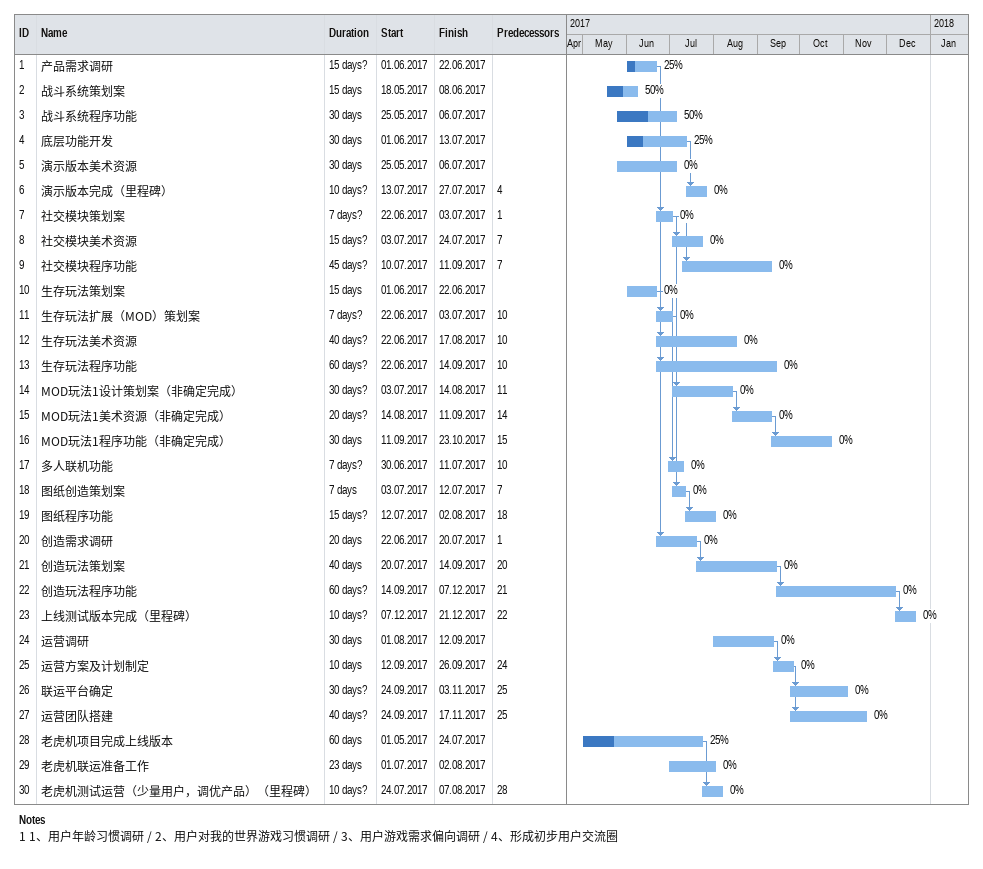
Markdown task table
| ID | Task | Duration | Start | Finish | Predecessors | % complete |
|---|---|---|---|---|---|---|
| 1 | 产品需求调研 | 15d? | 2017-06-01 | 2017-06-22 |  | 25 |
| 2 | 战斗系统策划案 | 15d | 2017-05-18 | 2017-06-08 |  | 50 |
| 3 | 战斗系统程序功能 | 30d | 2017-05-25 | 2017-07-06 |  | 50 |
| 4 | 底层功能开发 | 30d | 2017-06-01 | 2017-07-13 |  | 25 |
| 5 | 演示版本美术资源 | 30d | 2017-05-25 | 2017-07-06 |  | 0 |
| 6 | 演示版本完成（里程碑） | 10d? | 2017-07-13 | 2017-07-27 | 4 | 0 |
| 7 | 社交模块策划案 | 7d? | 2017-06-22 | 2017-07-03 | 1 | 0 |
| 8 | 社交模块美术资源 | 15d? | 2017-07-03 | 2017-07-24 | 7 | 0 |
| 9 | 社交模块程序功能 | 45d? | 2017-07-10 | 2017-09-11 | 7 | 0 |
| 10 | 生存玩法策划案 | 15d | 2017-06-01 | 2017-06-22 |  | 0 |
| 11 | 生存玩法扩展（MOD）策划案 | 7d? | 2017-06-22 | 2017-07-03 | 10 | 0 |
| 12 | 生存玩法美术资源 | 40d? | 2017-06-22 | 2017-08-17 | 10 | 0 |
| 13 | 生存玩法程序功能 | 60d? | 2017-06-22 | 2017-09-14 | 10 | 0 |
| 14 | MOD玩法1设计策划案（非确定完成） | 30d? | 2017-07-03 | 2017-08-14 | 11 | 0 |
| 15 | MOD玩法1美术资源（非确定完成） | 20d? | 2017-08-14 | 2017-09-11 | 14 | 0 |
| 16 | MOD玩法1程序功能（非确定完成） | 30d | 2017-09-11 | 2017-10-23 | 15 | 0 |
| 17 | 多人联机功能 | 7d? | 2017-06-30 | 2017-07-11 | 10 | 0 |
| 18 | 图纸创造策划案 | 7d | 2017-07-03 | 2017-07-12 | 7 | 0 |
| 19 | 图纸程序功能 | 15d? | 2017-07-12 | 2017-08-02 | 18 | 0 |
| 20 | 创造需求调研 | 20d | 2017-06-22 | 2017-07-20 | 1 | 0 |
| 21 | 创造玩法策划案 | 40d | 2017-07-20 | 2017-09-14 | 20 | 0 |
| 22 | 创造玩法程序功能 | 60d? | 2017-09-14 | 2017-12-07 | 21 | 0 |
| 23 | 上线测试版本完成（里程碑） | 10d? | 2017-12-07 | 2017-12-21 | 22 | 0 |
| 24 | 运营调研 | 30d | 2017-08-01 | 2017-09-12 |  | 0 |
| 25 | 运营方案及计划制定 | 10d | 2017-09-12 | 2017-09-26 | 24 | 0 |
| 26 | 联运平台确定 | 30d? | 2017-09-24 | 2017-11-03 | 25 | 0 |
| 27 | 运营团队搭建 | 40d? | 2017-09-24 | 2017-11-17 | 25 | 0 |
| 28 | 老虎机项目完成上线版本 | 60d | 2017-05-01 | 2017-07-24 |  | 25 |
| 29 | 老虎机联运准备工作 | 23d | 2017-07-01 | 2017-08-02 |  | 0 |
| 30 | 老虎机测试运营（少量用户，调优产品）（里程碑） | 10d? | 2017-07-24 | 2017-08-07 | 28 | 0 |

Notes
- 1: 1、用户年龄习惯调研 / 2、用户对我的世界游戏习惯调研 / 3、用户游戏需求偏向调研 / 4、形成初步用户交流圈
